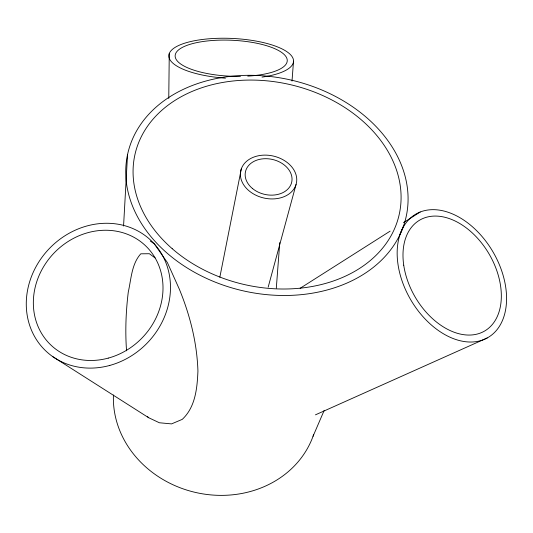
<?xml version="1.0" encoding="UTF-8"?>
<svg xmlns="http://www.w3.org/2000/svg" width="533" height="533" viewBox="0 0 533 533"><rect width="100%" height="100%" fill="white"/><g stroke="black" fill="none" stroke-linecap="round" stroke-linejoin="round"><path stroke-width="0.8" d="M168.761 98.465L169.261 53.573M123.563 226.025L127.554 154.583M276.314 288.126L279.765 242.575M292.017 81.063L293.523 61.182M219.836 277.207L241.302 168.914M268.172 287.167L296.062 184.471A28.496 21.507 13 0 0 260.204 155.456A28.496 21.507 13 0 0 249.444 191.154A28.496 21.507 13 0 0 296.062 184.471M313.044 436.28L324.217 410.33M399.77 234.8L403.381 226.405A142.724 108.072 13 0 0 229.936 76.419A142.724 108.072 13 0 0 167.395 253.395A142.724 108.072 13 0 0 403.381 226.405M300.132 288.293L390.109 231.149M403.468 222.667L420.224 212.001M315.449 414.841L487.209 337.962A71.475 47.59 59.6 0 0 470.353 224.993A71.475 47.59 59.6 0 0 398.031 264.588A71.475 47.59 59.6 0 0 487.209 337.962M52.92 356.757L148.72 417.745L159.374 422.762L171.559 423.895L182.266 419.364C195.471 407.025 197.183 388.177 197.93 371.161C197.043 342.826 190.014 315.13 179.255 288.993L167.389 262.589L154.33 243.901L150.266 241.016M155.103 257.932L149.36 253.721L140.779 253.815C131.591 263.948 131.178 279.219 128.28 292.024C125.908 311.512 125.108 331.233 126.554 350.821M147.534 416.653L148.72 417.745M313.597 434.721A102.909 91.356 13.7 0 1 198.916 493.172A102.909 91.356 13.7 0 1 113.436 394.993M225.452 78.164A62.401 20.027 2.6 0 1 174.064 48.077A62.401 20.027 2.6 0 1 272.889 45.238A62.401 20.027 2.6 0 1 262.023 77.118M240.45 76.379A56.092 17.995 2.6 0 1 177.875 50.515A56.092 17.995 2.6 0 1 271.077 47.204A56.092 17.995 2.6 0 1 247.765 76.119M109.785 365.431A76.279 68.024 -46.1 0 0 154.33 243.901A76.279 68.024 -46.1 0 0 31.007 277.746A76.279 68.024 -46.1 0 0 109.785 365.431M108.252 358.116A68.584 61.148 -46.1 0 0 148.607 248.931A68.584 61.148 -46.1 0 0 37.676 279.052A68.584 61.148 -46.1 0 0 108.252 358.116M252.629 188.635A23.712 17.895 13 0 0 291.451 183.159A23.712 17.895 13 0 0 261.696 158.967A23.712 17.895 13 0 0 252.629 188.635M172.226 248.711A135.482 102.556 13 0 0 396.485 223.86A135.482 102.556 13 0 0 232.515 81.056A135.482 102.556 13 0 0 172.226 248.711M403.734 265.187A64.253 42.773 59.6 0 0 483.771 331.499A64.253 42.773 59.6 0 0 468.973 230.023A64.253 42.773 59.6 0 0 403.734 265.187"/></g></svg>
